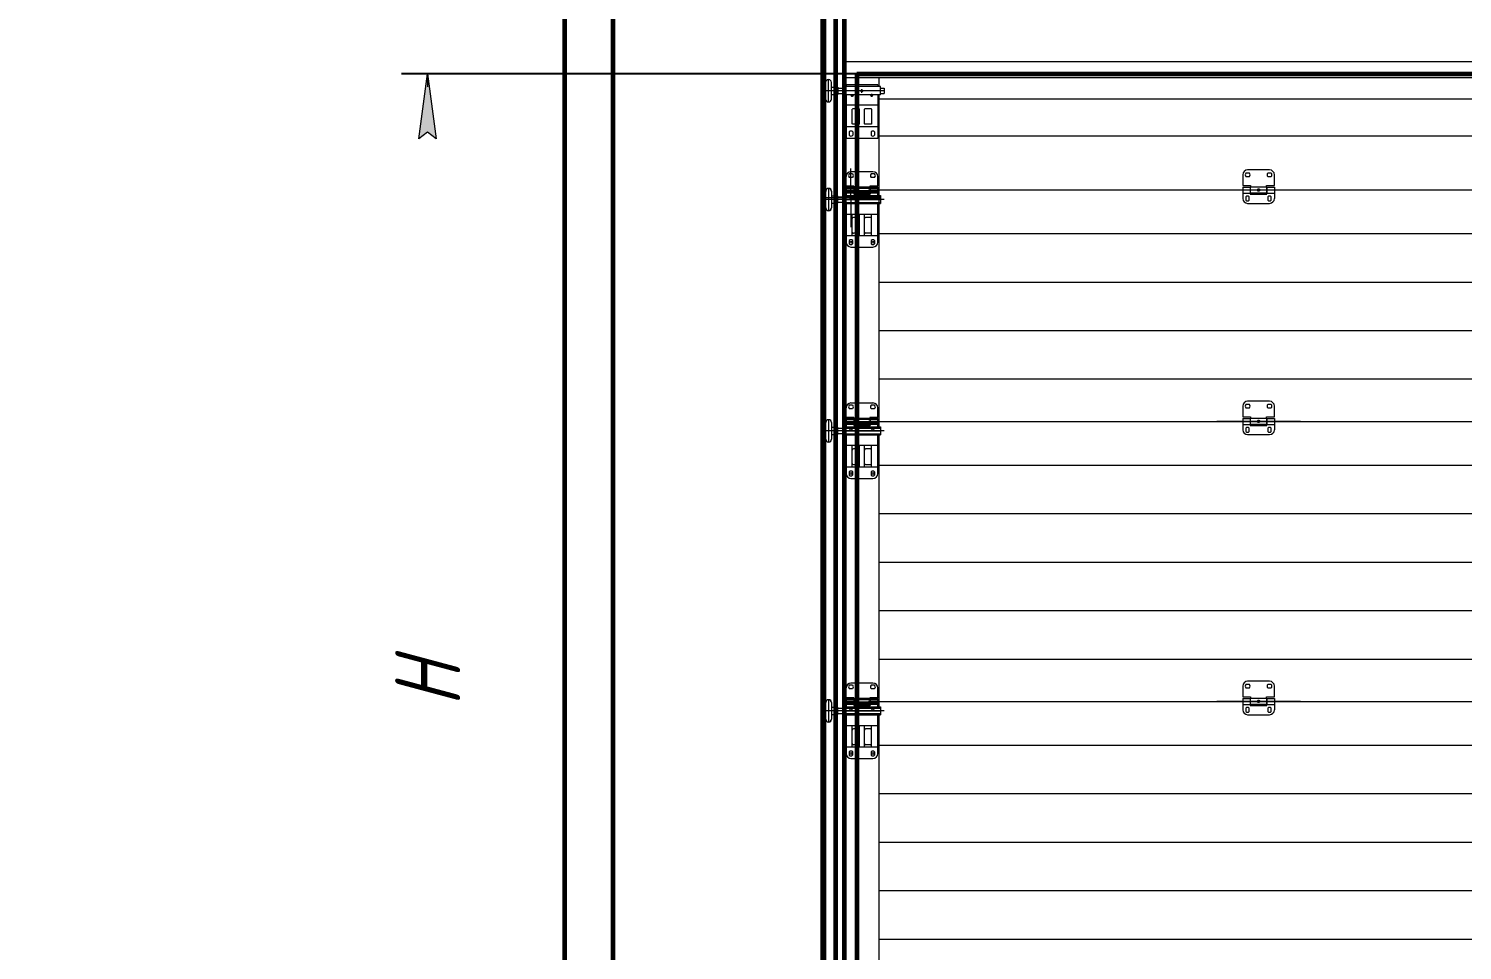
# Model space of a CAD drawing. Header units: millimetres. Extents: x 0 to 1680, y 0 to 594.
# Drawn here: x 0 to 110.4, y 412 to 482.9 of the extents above; entities that cross this region are included whole.
import ezdxf

# ---------------------------------------------------------------- set-up
doc = ezdxf.new("R2010")
doc.units = ezdxf.units.MM
for name, pattern in [('K5LT_AXLED', [19.5, 15, -1.5, 1.5, -1.5]), ('K5LT_BASIC', [0]), ('K5LT_THIN', [0]), ('K5LT_THIN_INCLUDED_TO_HATCHING', [0])]:
    doc.linetypes.add(name, pattern=pattern)
doc.layers.add('Системный слой', color=7, linetype='Continuous')
doc.styles.add('KDIMTEXTSTYLE', font='GOST_AU.SHX', dxfattribs={"width": 0.96, "oblique": 15, "height": 5})
doc.dimstyles.new('KDIMSTYLE (0.03)', dxfattribs={"dimtxt": 5, "dimasz": 1, "dimexe": 2, "dimexo": 0, "dimgap": 1, "dimtad": 1, "dimlfac": 40, "dimtxsty": 'KDIMTEXTSTYLE', "dimsah": 1, "dimcen": 0, "dimdle": 1, "dimadec": 0, "dimazin": 0, "dimtfac": 0.667, "dimtmove": 0, "dimatfit": 3, "dimfxl": 1, "dimtvp": 1, "dimtolj": 1, "dimtzin": 0, "dimarcsym": 0})

# ---------------------------------------------------------------- blocks, each defined once
blk = doc.blocks.new('KDIMARROW_01')
at = {"layer": 'Системный слой'}
blk.add_hatch(color=0, dxfattribs=at).paths.add_polyline_path([(0, 0), (-5, 0.66), (-4.5, 0), (-5, -0.66)])
at = {"layer": 'Системный слой', "color": 0, "linetype": 'K5LT_THIN', "lineweight": 18}
for p, q in [((-4.5, 0), (-5, 0.66)), ((-5, 0.66), (0, 0)), ((0, 0), (-5, -0.66)), ((-5, -0.66), (-4.5, 0)), ((0, 0), (-1, 0))]:
    blk.add_line(p, q, dxfattribs=at)
blk = doc.blocks.new('U31')
at = {"layer": 'Системный слой', "color": 30, "linetype": 'K5LT_AXLED', "lineweight": 18, "true_color": 0xff8000}
for q in [(63.32, 472.18), (61.05, 469.92), (65.59, 469.92), (63.32, 467.65)]:
    blk.add_line((63.32, 469.92), q, dxfattribs=at)
blk = doc.blocks.new('U499')
at = {"layer": 'Системный слой', "color": 7, "linetype": 'K5LT_THIN_INCLUDED_TO_HATCHING', "lineweight": 18}
for p, q in [((63.98, 449.19), (63.98, 450.84)), ((64.35, 449.19), (64.35, 450.84))]:
    blk.add_line(p, q, dxfattribs=at)
blk = doc.blocks.new('U500')
at = {"layer": 'Системный слой', "color": 7, "linetype": 'K5LT_THIN_INCLUDED_TO_HATCHING', "lineweight": 18}
for p, q in [((63.41, 449.19), (63.41, 450.84)), ((64.91, 449.19), (64.91, 450.84))]:
    blk.add_line(p, q, dxfattribs=at)
blk = doc.blocks.new('U498')
at = {"layer": 'Системный слой', "color": 7, "linetype": 'K5LT_THIN_INCLUDED_TO_HATCHING', "lineweight": 18}
for p, q in [((62.95, 453), (62.95, 453.75)), ((63.45, 453.95), (63.19, 453.95)), ((65.01, 454.12), (63.32, 454.12)), ((65.14, 453.95), (64.87, 453.95)), ((65.38, 453), (65.38, 453.75)), ((61.6, 452.84), (61.6, 451.11)), ((63.61, 452.7), (62.76, 452.7)), ((62.83, 452.67), (65.46, 452.67)), ((63.55, 453), (62.95, 453)), ((62.95, 452.93), (62.95, 452.28)), ((63.53, 452.93), (62.95, 452.93)), ((63.53, 452.84), (62.95, 452.84)), ((63.19, 453.69), (63.45, 453.69)), ((63.53, 452.93), (63.53, 452.38)), ((65.38, 452.84), (63.53, 452.84)), ((63.55, 452.84), (63.53, 452.84)), ((63.55, 453), (63.55, 452.46)), ((64.78, 452.93), (63.55, 452.93)), ((65.52, 452.7), (64.66, 452.7)), ((65.38, 453), (64.78, 453)), ((64.78, 453), (64.78, 452.46)), ((64.8, 452.84), (64.78, 452.84)), ((65.38, 452.93), (64.8, 452.93)), ((64.8, 452.93), (64.8, 452.38)), ((64.87, 453.69), (65.14, 453.69)), ((65.38, 452.28), (65.38, 452.93)), ((61.37, 452.61), (61.37, 451.34)), ((65.87, 451.97), (61.37, 451.97)), ((61.82, 452.61), (61.82, 451.34)), ((61.82, 452.26), (62.06, 452.26)), ((61.82, 451.69), (62.06, 451.69)), ((62.31, 452.26), (62.06, 452.26)), ((62.31, 451.69), (62.06, 451.69)), ((62.31, 451.69), (62.31, 452.26)), ((62.31, 452.18), (62.74, 452.18)), ((62.31, 451.77), (62.74, 451.77)), ((62.74, 452.28), (62.74, 451.67)), ((62.74, 452.28), (65.59, 452.28)), ((62.74, 452.19), (65.59, 452.19)), ((62.74, 451.97), (65.59, 451.97)), ((62.74, 451.76), (65.59, 451.76)), ((62.74, 451.67), (65.59, 451.67)), ((63.53, 452.56), (62.95, 452.56)), ((63.53, 452.46), (62.95, 452.46)), ((65.38, 451.67), (62.95, 451.67)), ((62.95, 451.67), (62.95, 448.69)), ((65.38, 452.56), (63.53, 452.56)), ((63.55, 452.56), (63.53, 452.56)), ((63.53, 452.38), (64.8, 452.38)), ((64.78, 452.46), (63.55, 452.46)), ((64.8, 452.56), (64.78, 452.56)), ((65.38, 452.46), (64.8, 452.46)), ((65.38, 448.69), (65.38, 451.67)), ((65.59, 452.28), (65.59, 451.67)), ((65.38, 450.84), (62.95, 450.84)), ((63.88, 450.6), (63.51, 450.6)), ((64.82, 450.6), (64.45, 450.6)), ((63.88, 449.37), (63.51, 449.37)), ((64.82, 449.37), (64.45, 449.37)), ((65.38, 449.19), (62.95, 449.19)), ((63.19, 448.83), (63.19, 448.56)), ((63.32, 448.32), (65.01, 448.32)), ((63.45, 448.83), (63.45, 448.56)), ((64.88, 448.83), (64.88, 448.56)), ((65.14, 448.83), (65.14, 448.56))]:
    blk.add_line(p, q, dxfattribs=at)
for centre in [(63.32, 452.11), (65.01, 452.11), (63.32, 448.69), (65.01, 448.69)]:
    blk.add_circle(centre, 0.0788, dxfattribs=at)
for centre, radius, start, end in [((63.32, 453.75), 0.375, 90, 180), ((63.32, 453.82), 0.187, 135.573, 224.427), ((63.32, 453.82), 0.187, 315.573, 44.427), ((65.01, 453.82), 0.187, 135.573, 224.427), ((65.01, 453.75), 0.375, 0, 90), ((65.01, 453.82), 0.187, 315.573, 44.427), ((61.6, 452.61), 0.225, 0, 180), ((61.6, 451.34), 0.225, 180, 0), ((61.6, 451.34), 0.225, 180, 0), ((63.51, 450.5), 0.0937, 90, 180), ((63.88, 450.5), 0.0938, 0, 90), ((64.45, 450.5), 0.0937, 90, 180), ((64.82, 450.5), 0.0938, 0, 90), ((63.51, 449.47), 0.0938, 180, 270), ((63.88, 449.47), 0.0938, 270, 0), ((64.45, 449.47), 0.0938, 180, 270), ((64.82, 449.47), 0.0938, 270, 0), ((63.32, 448.69), 0.375, 180, 270), ((63.32, 448.69), 0.188, 45.573, 134.427), ((63.32, 448.69), 0.187, 225.573, 314.427), ((65.01, 448.69), 0.188, 45.573, 134.427), ((65.01, 448.69), 0.187, 225.573, 314.427), ((65.01, 448.69), 0.375, 270, 0)]:
    blk.add_arc(centre, radius, start, end, dxfattribs=at)
at = {"layer": 'Системный слой'}
for name in ['U500', 'U499']:
    blk.add_blockref(name, (0, 0), dxfattribs=at)
blk = doc.blocks.new('U502')
at = {"layer": 'Системный слой', "color": 7, "linetype": 'K5LT_THIN_INCLUDED_TO_HATCHING', "lineweight": 18}
for p, q in [((63.98, 427.63), (63.98, 429.27)), ((64.35, 427.63), (64.35, 429.27))]:
    blk.add_line(p, q, dxfattribs=at)
blk = doc.blocks.new('U503')
at = {"layer": 'Системный слой', "color": 7, "linetype": 'K5LT_THIN_INCLUDED_TO_HATCHING', "lineweight": 18}
for p, q in [((63.41, 427.63), (63.41, 429.27)), ((64.91, 427.63), (64.91, 429.27))]:
    blk.add_line(p, q, dxfattribs=at)
blk = doc.blocks.new('U501')
at = {"layer": 'Системный слой', "color": 7, "linetype": 'K5LT_THIN_INCLUDED_TO_HATCHING', "lineweight": 18}
for p, q in [((62.95, 431.43), (62.95, 432.18)), ((63.45, 432.39), (63.19, 432.39)), ((63.19, 432.13), (63.45, 432.13)), ((65.01, 432.56), (63.32, 432.56)), ((65.14, 432.39), (64.87, 432.39)), ((64.87, 432.13), (65.14, 432.13)), ((65.38, 431.43), (65.38, 432.18)), ((61.37, 431.05), (61.37, 429.77)), ((61.6, 431.27), (61.6, 429.55)), ((61.82, 431.05), (61.82, 429.77)), ((61.82, 430.69), (62.06, 430.69)), ((62.31, 430.69), (62.06, 430.69)), ((62.31, 430.13), (62.31, 430.69)), ((62.31, 430.62), (62.74, 430.62)), ((62.74, 430.72), (62.74, 430.1)), ((62.74, 430.72), (65.59, 430.72)), ((62.74, 430.63), (65.59, 430.63)), ((63.61, 431.13), (62.76, 431.13)), ((62.83, 431.11), (65.46, 431.11)), ((63.55, 431.43), (62.95, 431.43)), ((62.95, 431.37), (62.95, 430.72)), ((63.53, 431.37), (62.95, 431.37)), ((63.53, 431.27), (62.95, 431.27)), ((63.53, 430.99), (62.95, 430.99)), ((63.53, 430.9), (62.95, 430.9)), ((63.53, 431.37), (63.53, 430.82)), ((65.38, 431.27), (63.53, 431.27)), ((63.55, 431.27), (63.53, 431.27)), ((65.38, 430.99), (63.53, 430.99)), ((63.55, 430.99), (63.53, 430.99)), ((63.53, 430.82), (64.8, 430.82)), ((63.55, 431.43), (63.55, 430.9)), ((64.78, 431.37), (63.55, 431.37)), ((64.78, 430.9), (63.55, 430.9)), ((65.52, 431.13), (64.66, 431.13)), ((65.38, 431.43), (64.78, 431.43)), ((64.78, 431.43), (64.78, 430.9)), ((64.8, 431.27), (64.78, 431.27)), ((64.8, 430.99), (64.78, 430.99)), ((65.38, 431.37), (64.8, 431.37)), ((64.8, 431.37), (64.8, 430.82)), ((65.38, 430.9), (64.8, 430.9)), ((65.38, 430.72), (65.38, 431.37)), ((65.59, 430.72), (65.59, 430.1)), ((65.87, 430.41), (61.37, 430.41)), ((61.82, 430.13), (62.06, 430.13)), ((62.31, 430.13), (62.06, 430.13)), ((62.31, 430.21), (62.74, 430.21)), ((62.74, 430.41), (65.59, 430.41)), ((62.74, 430.2), (65.59, 430.2)), ((62.74, 430.1), (65.59, 430.1)), ((65.38, 430.1), (62.95, 430.1)), ((62.95, 430.1), (62.95, 427.13)), ((65.38, 427.13), (65.38, 430.1)), ((65.38, 429.27), (62.95, 429.27)), ((63.88, 429.03), (63.51, 429.03)), ((64.82, 429.03), (64.45, 429.03)), ((65.38, 427.63), (62.95, 427.63)), ((63.19, 427.26), (63.19, 427)), ((63.45, 427.26), (63.45, 427)), ((63.88, 427.81), (63.51, 427.81)), ((64.82, 427.81), (64.45, 427.81)), ((64.88, 427.26), (64.88, 427)), ((65.14, 427.26), (65.14, 427)), ((63.32, 426.76), (65.01, 426.76))]:
    blk.add_line(p, q, dxfattribs=at)
for centre in [(63.32, 430.54), (65.01, 430.54), (63.32, 427.13), (65.01, 427.13)]:
    blk.add_circle(centre, 0.0788, dxfattribs=at)
for centre, radius, start, end in [((63.32, 432.18), 0.375, 90, 180), ((63.32, 432.26), 0.187, 135.573, 224.427), ((63.32, 432.26), 0.187, 315.573, 44.427), ((65.01, 432.26), 0.187, 135.573, 224.427), ((65.01, 432.18), 0.375, 0, 90), ((65.01, 432.26), 0.187, 315.573, 44.427), ((61.6, 431.05), 0.225, 0, 180), ((61.6, 429.77), 0.225, 180, 0), ((61.6, 429.77), 0.225, 180, 0), ((63.51, 428.94), 0.0937, 90, 180), ((63.88, 428.94), 0.0938, 0, 90), ((64.45, 428.94), 0.0937, 90, 180), ((64.82, 428.94), 0.0938, 0, 90), ((63.32, 427.13), 0.188, 45.573, 134.427), ((63.51, 427.9), 0.0938, 180, 270), ((63.88, 427.9), 0.0938, 270, 0), ((64.45, 427.9), 0.0938, 180, 270), ((64.82, 427.9), 0.0938, 270, 0), ((65.01, 427.13), 0.188, 45.573, 134.427), ((63.32, 427.13), 0.375, 180, 270), ((63.32, 427.13), 0.187, 225.573, 314.427), ((65.01, 427.13), 0.187, 225.573, 314.427), ((65.01, 427.13), 0.375, 270, 0)]:
    blk.add_arc(centre, radius, start, end, dxfattribs=at)
at = {"layer": 'Системный слой'}
for name in ['U503', 'U502']:
    blk.add_blockref(name, (0, 0), dxfattribs=at)
blk = doc.blocks.new('U508')
at = {"layer": 'Системный слой', "color": 7, "linetype": 'K5LT_THIN_INCLUDED_TO_HATCHING', "lineweight": 18}
for p, q in [((63.98, 467), (63.98, 468.65)), ((64.35, 467), (64.35, 468.65))]:
    blk.add_line(p, q, dxfattribs=at)
blk = doc.blocks.new('U509')
at = {"layer": 'Системный слой', "color": 7, "linetype": 'K5LT_THIN_INCLUDED_TO_HATCHING', "lineweight": 18}
for p, q in [((63.41, 467), (63.41, 468.65)), ((64.91, 467), (64.91, 468.65))]:
    blk.add_line(p, q, dxfattribs=at)
blk = doc.blocks.new('U507')
at = {"layer": 'Системный слой', "color": 7, "linetype": 'K5LT_THIN_INCLUDED_TO_HATCHING', "lineweight": 18}
for p, q in [((62.95, 470.81), (62.95, 471.56)), ((63.45, 471.77), (63.19, 471.77)), ((63.19, 471.5), (63.45, 471.5)), ((65.01, 471.93), (63.32, 471.93)), ((65.14, 471.77), (64.87, 471.77)), ((64.87, 471.5), (65.14, 471.5)), ((65.38, 470.81), (65.38, 471.56)), ((61.37, 470.42), (61.37, 469.15)), ((61.6, 470.65), (61.6, 468.92)), ((61.82, 470.42), (61.82, 469.15)), ((63.61, 470.51), (62.76, 470.51)), ((62.83, 470.48), (65.46, 470.48)), ((63.55, 470.81), (62.95, 470.81)), ((62.95, 470.74), (62.95, 470.1)), ((63.53, 470.74), (62.95, 470.74)), ((63.53, 470.65), (62.95, 470.65)), ((63.53, 470.37), (62.95, 470.37)), ((63.53, 470.74), (63.53, 470.2)), ((65.38, 470.65), (63.53, 470.65)), ((63.55, 470.65), (63.53, 470.65)), ((65.38, 470.37), (63.53, 470.37)), ((63.55, 470.37), (63.53, 470.37)), ((63.55, 470.81), (63.55, 470.27)), ((64.78, 470.74), (63.55, 470.74)), ((65.52, 470.51), (64.66, 470.51)), ((65.38, 470.81), (64.78, 470.81)), ((64.78, 470.81), (64.78, 470.27)), ((64.8, 470.65), (64.78, 470.65)), ((64.8, 470.37), (64.78, 470.37)), ((65.38, 470.74), (64.8, 470.74)), ((64.8, 470.74), (64.8, 470.2)), ((65.38, 470.1), (65.38, 470.74)), ((65.87, 469.79), (61.37, 469.79)), ((61.82, 470.07), (62.06, 470.07)), ((61.82, 469.51), (62.06, 469.51)), ((62.31, 470.07), (62.06, 470.07)), ((62.31, 469.51), (62.06, 469.51)), ((62.31, 469.51), (62.31, 470.07)), ((62.31, 469.99), (62.74, 469.99)), ((62.31, 469.58), (62.74, 469.58)), ((62.74, 470.1), (62.74, 469.48)), ((62.74, 470.1), (65.59, 470.1)), ((62.74, 470), (65.59, 470)), ((62.74, 469.79), (65.59, 469.79)), ((62.74, 469.57), (65.59, 469.57)), ((62.74, 469.48), (65.59, 469.48)), ((63.53, 470.27), (62.95, 470.27)), ((65.38, 469.48), (62.95, 469.48)), ((62.95, 469.48), (62.95, 466.51)), ((63.53, 470.2), (64.8, 470.2)), ((64.78, 470.27), (63.55, 470.27)), ((65.38, 470.27), (64.8, 470.27)), ((65.38, 466.51), (65.38, 469.48)), ((65.59, 470.1), (65.59, 469.48)), ((65.38, 468.65), (62.95, 468.65)), ((63.88, 468.41), (63.51, 468.41)), ((64.82, 468.41), (64.45, 468.41)), ((65.38, 467), (62.95, 467)), ((63.88, 467.19), (63.51, 467.19)), ((64.82, 467.19), (64.45, 467.19)), ((63.19, 466.64), (63.19, 466.37)), ((63.32, 466.13), (65.01, 466.13)), ((63.45, 466.64), (63.45, 466.37)), ((64.88, 466.64), (64.88, 466.37)), ((65.14, 466.64), (65.14, 466.37))]:
    blk.add_line(p, q, dxfattribs=at)
for centre in [(63.32, 469.92), (65.01, 469.92), (63.32, 466.51), (65.01, 466.51)]:
    blk.add_circle(centre, 0.0788, dxfattribs=at)
for centre, radius, start, end in [((63.32, 471.56), 0.375, 90, 180), ((63.32, 471.63), 0.187, 135.573, 224.427), ((63.32, 471.63), 0.187, 315.573, 44.427), ((65.01, 471.63), 0.187, 135.573, 224.427), ((65.01, 471.56), 0.375, 0, 90), ((65.01, 471.63), 0.187, 315.573, 44.427), ((61.6, 470.42), 0.225, 0, 180), ((61.6, 469.15), 0.225, 180, 0), ((61.6, 469.15), 0.225, 180, 0), ((63.51, 468.32), 0.0937, 90, 180), ((63.88, 468.32), 0.0938, 0, 90), ((64.45, 468.32), 0.0937, 90, 180), ((64.82, 468.32), 0.0938, 0, 90), ((63.51, 467.28), 0.0938, 180, 270), ((63.88, 467.28), 0.0938, 270, 0), ((64.45, 467.28), 0.0938, 180, 270), ((64.82, 467.28), 0.0938, 270, 0), ((63.32, 466.51), 0.375, 180, 270), ((63.32, 466.51), 0.188, 45.573, 134.427), ((63.32, 466.51), 0.187, 225.573, 314.427), ((65.01, 466.51), 0.188, 45.573, 134.427), ((65.01, 466.51), 0.187, 225.573, 314.427), ((65.01, 466.51), 0.375, 270, 0)]:
    blk.add_arc(centre, radius, start, end, dxfattribs=at)
at = {"layer": 'Системный слой'}
for name in ['U509', 'U508']:
    blk.add_blockref(name, (0, 0), dxfattribs=at)

msp = doc.modelspace()

# ---------------------------------------------------------------- linework, layer by layer
at = {"layer": 'Системный слой', "color": 5, "linetype": 'K5LT_BASIC', "lineweight": 60, "true_color": 0x0000ff}
for p, q in [((41.27074, 576.26284), (41.27074, 381.97534)), ((45.02074, 385.72534), (45.02074, 572.51284)), ((61.14574, 389.93578), (61.14574, 565.95034)), ((61.22074, 565.95034), (61.22074, 389.93578)), ((62.15824, 390.02559), (62.15824, 565.95034)), ((62.83324, 390.02559), (62.83324, 565.95034)), ((63.77074, 479.47534), (157.52074, 479.47534)), ((63.77074, 479.47534), (63.77074, 385.72534))]:
    msp.add_line(p, q, dxfattribs=at)
at = {"layer": 'Системный слой', "color": 7, "linetype": 'K5LT_THIN_INCLUDED_TO_HATCHING', "lineweight": 18}
for p, q in [((62.83324, 480.41287), (74.28772, 480.41284)), ((62.83324, 480.41287), (62.83324, 452.28396)), ((74.28772, 480.41284), (140.41086, 480.41284)), ((62.83324, 479.17534), (74.28772, 479.17534)), ((65.49682, 478.48786), (65.49682, 479.17534)), ((74.28772, 479.17534), (140.41086, 479.17534)), ((61.37074, 477.53145), (61.37074, 478.80645)), ((65.87074, 478.16895), (61.37074, 478.16895)), ((61.59574, 477.30645), (61.59574, 479.03145)), ((61.82074, 477.53145), (61.82074, 478.80645)), ((61.82074, 478.4502), (62.15824, 478.4502)), ((62.30824, 478.4502), (62.15824, 478.4502)), ((62.30824, 478.4502), (62.30824, 477.8877)), ((62.30824, 478.3752), (62.73949, 478.3752)), ((65.58949, 478.48786), (62.73949, 478.48786)), ((62.73949, 477.85004), (62.73949, 478.48786)), ((62.94574, 478.61879), (62.94574, 478.48786)), ((65.38324, 478.61879), (62.94574, 478.61879)), ((64.16449, 478.00347), (64.16449, 478.29962)), ((65.38324, 478.61879), (65.38324, 478.48786)), ((65.58949, 477.85004), (65.58949, 478.48786)), ((65.58949, 478.3752), (65.87074, 478.3752)), ((65.87074, 478.3752), (65.87074, 477.9627)), ((61.82074, 477.8877), (62.15824, 477.8877)), ((62.30824, 477.8877), (62.15824, 477.8877)), ((62.30824, 477.9627), (62.73949, 477.9627)), ((65.58949, 477.85004), (62.73949, 477.85004)), ((62.94574, 477.85004), (62.94574, 474.49379)), ((65.38324, 477.04415), (62.94574, 477.04415)), ((65.38324, 477.04415), (62.94574, 477.04415)), ((63.41449, 477.70384), (63.41449, 477.91546)), ((64.91449, 477.68955), (64.91449, 477.93169)), ((65.38324, 477.85004), (65.38324, 474.49379)), ((155.82411, 477.50733), (65.48661, 477.50733)), ((65.49682, 452.28396), (65.49682, 477.85004)), ((65.58949, 477.9627), (65.87074, 477.9627)), ((63.45199, 476.78257), (63.41449, 476.74507)), ((63.41449, 475.62775), (63.41449, 476.74507)), ((63.93949, 476.78257), (63.45199, 476.78257)), ((63.97699, 476.74507), (63.93949, 476.78257)), ((63.97699, 475.62775), (63.97699, 476.74507)), ((64.38949, 476.78257), (64.35199, 476.74507)), ((64.35199, 475.62775), (64.35199, 476.74507)), ((64.87699, 476.78257), (64.38949, 476.78257)), ((64.91449, 476.74507), (64.87699, 476.78257)), ((64.91449, 475.62775), (64.91449, 476.74507)), ((65.38324, 475.37932), (62.94574, 475.37932)), ((63.18949, 475.00269), (63.18949, 474.73489)), ((63.45199, 475.59025), (63.41449, 475.62775)), ((63.93949, 475.59025), (63.45199, 475.59025)), ((63.45199, 475.00269), (63.45199, 474.73489)), ((63.97699, 475.62775), (63.93949, 475.59025)), ((64.38949, 475.59025), (64.35199, 475.62775)), ((64.87699, 475.59025), (64.38949, 475.59025)), ((64.91449, 475.62775), (64.87699, 475.59025)), ((64.87699, 475.00269), (64.87699, 474.73489)), ((65.13949, 475.00269), (65.13949, 474.73489)), ((65.38324, 474.49379), (62.94574, 474.49379)), ((155.82411, 474.67608), (65.48661, 474.67608)), ((62.83324, 473.22771), (62.83324, 465.70616)), ((93.48949, 471.69396), (93.48949, 470.86896)), ((93.99839, 471.82521), (93.73059, 471.82521)), ((93.73059, 471.56271), (93.99839, 471.56271)), ((95.55199, 472.06896), (93.86449, 472.06896)), ((95.68589, 471.82521), (95.41809, 471.82521)), ((95.41809, 471.56271), (95.68589, 471.56271)), ((95.92699, 470.86896), (95.92699, 471.69396)), ((61.37074, 470.42459), (61.37074, 469.14959)), ((61.59574, 470.64959), (61.59574, 468.92459)), ((61.82074, 470.42459), (61.82074, 469.14959)), ((155.86234, 470.50896), (65.52484, 470.50896)), ((93.48949, 470.86896), (94.08949, 470.86896)), ((93.48949, 470.74334), (93.48949, 470.27459)), ((93.48949, 470.74334), (94.07074, 470.74334)), ((94.07074, 470.74334), (94.07074, 470.27459)), ((94.08949, 470.64021), (94.07074, 470.64021)), ((94.08949, 470.37771), (94.07074, 470.37771)), ((94.08949, 470.86896), (94.08949, 470.74896)), ((94.08949, 470.26896), (94.08949, 470.74896)), ((95.32699, 470.74896), (94.08949, 470.74896)), ((95.32699, 470.86896), (95.92699, 470.86896)), ((95.32699, 470.74896), (95.32699, 470.86896)), ((95.32699, 470.74896), (95.32699, 470.26896)), ((95.34574, 470.64021), (95.32699, 470.64021)), ((95.34574, 470.37771), (95.32699, 470.37771)), ((95.34574, 470.74334), (95.92699, 470.74334)), ((95.34574, 470.74334), (95.34574, 470.27459)), ((95.92699, 470.74334), (95.92699, 470.27459)), ((65.87074, 469.78709), (61.37074, 469.78709)), ((61.82074, 470.06834), (62.06449, 470.06834)), ((61.82074, 469.50584), (62.06449, 469.50584)), ((62.30824, 470.06834), (62.06449, 470.06834)), ((62.30824, 469.50584), (62.06449, 469.50584)), ((62.30824, 469.50584), (62.30824, 470.06834)), ((62.30824, 469.99334), (62.73949, 469.99334)), ((62.30824, 469.58084), (62.73949, 469.58084)), ((93.48949, 470.27459), (94.07074, 470.27459)), ((93.48949, 470.27459), (93.48949, 469.87146)), ((93.73324, 470.00536), (93.73324, 469.73756)), ((93.86449, 469.49646), (95.55199, 469.49646)), ((93.99574, 469.73756), (93.99574, 470.00536)), ((94.07074, 470.27459), (94.07074, 470.20896)), ((94.07074, 470.20896), (95.34574, 470.20896)), ((95.32699, 470.26896), (94.08949, 470.26896)), ((95.34574, 470.27459), (95.92699, 470.27459)), ((95.34574, 470.20896), (95.34574, 470.27459)), ((95.42074, 470.00536), (95.42074, 469.73756)), ((95.68324, 469.73756), (95.68324, 470.00536)), ((95.92699, 470.27459), (95.92699, 469.87146)), ((155.82411, 467.13858), (65.48661, 467.13858)), ((155.82411, 463.40733), (65.48661, 463.40733)), ((155.82411, 459.67608), (65.48661, 459.67608)), ((155.82411, 455.94483), (65.48661, 455.94483)), ((155.82411, 455.94483), (65.48661, 455.94483)), ((93.48949, 453.88146), (93.48949, 453.05646)), ((93.99839, 454.01271), (93.73059, 454.01271)), ((93.73059, 453.75021), (93.99839, 453.75021)), ((95.55199, 454.25646), (93.86449, 454.25646)), ((95.68589, 454.01271), (95.41809, 454.01271)), ((95.41809, 453.75021), (95.68589, 453.75021)), ((95.92699, 453.05646), (95.92699, 453.88146)), ((62.83324, 452.69646), (155.83216, 452.69646)), ((93.48949, 453.05646), (94.08949, 453.05646)), ((93.48949, 452.93084), (93.48949, 452.46209)), ((93.48949, 452.93084), (94.07074, 452.93084)), ((94.07074, 452.93084), (94.07074, 452.46209)), ((94.08949, 452.82771), (94.07074, 452.82771)), ((94.08949, 453.05646), (94.08949, 452.93646)), ((94.08949, 452.45646), (94.08949, 452.93646)), ((95.32699, 452.93646), (94.08949, 452.93646)), ((95.32699, 453.05646), (95.92699, 453.05646)), ((95.32699, 452.93646), (95.32699, 453.05646)), ((95.32699, 452.93646), (95.32699, 452.45646)), ((95.34574, 452.82771), (95.32699, 452.82771)), ((95.34574, 452.93084), (95.92699, 452.93084)), ((95.34574, 452.93084), (95.34574, 452.46209)), ((95.92699, 452.93084), (95.92699, 452.46209)), ((62.83324, 451.66521), (62.83324, 444.14366)), ((65.49682, 430.72146), (65.49682, 451.66521)), ((93.48949, 452.46209), (94.07074, 452.46209)), ((93.48949, 452.46209), (93.48949, 452.05896)), ((93.73324, 452.19286), (93.73324, 451.92506)), ((93.86449, 451.68396), (95.55199, 451.68396)), ((93.99574, 451.92506), (93.99574, 452.19286)), ((94.08949, 452.56521), (94.07074, 452.56521)), ((94.07074, 452.46209), (94.07074, 452.39646)), ((94.07074, 452.39646), (95.34574, 452.39646)), ((95.32699, 452.45646), (94.08949, 452.45646)), ((95.34574, 452.56521), (95.32699, 452.56521)), ((95.34574, 452.46209), (95.92699, 452.46209)), ((95.34574, 452.39646), (95.34574, 452.46209)), ((95.42074, 452.19286), (95.42074, 451.92506)), ((95.68324, 451.92506), (95.68324, 452.19286)), ((95.92699, 452.46209), (95.92699, 452.05896)), ((155.82411, 449.30733), (65.48661, 449.30733)), ((155.82411, 445.57608), (65.48661, 445.57608)), ((62.83324, 444.14366), (62.83324, 394.53396)), ((155.82411, 441.84483), (65.48661, 441.84483)), ((155.82411, 438.11358), (65.48661, 438.11358)), ((155.82411, 434.38233), (65.48661, 434.38233)), ((93.48949, 432.31896), (93.48949, 431.49396)), ((93.99839, 432.45021), (93.73059, 432.45021)), ((93.73059, 432.18771), (93.99839, 432.18771)), ((95.55199, 432.69396), (93.86449, 432.69396)), ((95.68589, 432.45021), (95.41809, 432.45021)), ((95.41809, 432.18771), (95.68589, 432.18771)), ((95.92699, 431.49396), (95.92699, 432.31896)), ((61.37074, 431.04959), (61.37074, 429.77459)), ((61.59574, 431.27459), (61.59574, 429.54959)), ((61.82074, 431.04959), (61.82074, 429.77459)), ((61.82074, 430.69334), (62.06449, 430.69334)), ((62.30824, 430.69334), (62.06449, 430.69334)), ((62.30824, 430.13084), (62.30824, 430.69334)), ((62.30824, 430.61834), (62.73949, 430.61834)), ((65.49682, 431.13396), (155.83216, 431.13396)), ((93.48949, 431.49396), (94.08949, 431.49396)), ((93.48949, 431.36834), (93.48949, 430.89959)), ((93.48949, 431.36834), (94.07074, 431.36834)), ((93.48949, 430.89959), (94.07074, 430.89959)), ((93.48949, 430.89959), (93.48949, 430.49646)), ((93.73324, 430.63036), (93.73324, 430.36256)), ((93.99574, 430.36256), (93.99574, 430.63036)), ((94.07074, 431.36834), (94.07074, 430.89959)), ((94.08949, 431.26521), (94.07074, 431.26521)), ((94.08949, 431.00271), (94.07074, 431.00271)), ((94.07074, 430.89959), (94.07074, 430.83396)), ((94.07074, 430.83396), (95.34574, 430.83396)), ((94.08949, 431.49396), (94.08949, 431.37396)), ((94.08949, 430.89396), (94.08949, 431.37396)), ((95.32699, 431.37396), (94.08949, 431.37396)), ((95.32699, 430.89396), (94.08949, 430.89396)), ((95.32699, 431.49396), (95.92699, 431.49396)), ((95.32699, 431.37396), (95.32699, 431.49396)), ((95.32699, 431.37396), (95.32699, 430.89396)), ((95.34574, 431.26521), (95.32699, 431.26521)), ((95.34574, 431.00271), (95.32699, 431.00271)), ((95.34574, 431.36834), (95.92699, 431.36834)), ((95.34574, 431.36834), (95.34574, 430.89959)), ((95.34574, 430.89959), (95.92699, 430.89959)), ((95.34574, 430.83396), (95.34574, 430.89959)), ((95.42074, 430.63036), (95.42074, 430.36256)), ((95.68324, 430.36256), (95.68324, 430.63036)), ((95.92699, 431.36834), (95.92699, 430.89959)), ((95.92699, 430.89959), (95.92699, 430.49646)), ((65.87074, 430.41209), (61.37074, 430.41209)), ((61.82074, 430.13084), (62.06449, 430.13084)), ((62.30824, 430.13084), (62.06449, 430.13084)), ((62.30824, 430.20584), (62.73949, 430.20584)), ((65.49682, 409.15903), (65.49682, 430.10271)), ((93.86449, 430.12146), (95.55199, 430.12146)), ((155.82411, 427.7449), (65.48661, 427.7449)), ((155.82411, 424.01365), (65.48661, 424.01365)), ((155.82411, 420.2824), (65.48661, 420.2824)), ((155.82411, 416.55115), (65.48661, 416.55115)), ((155.82411, 412.8199), (65.48661, 412.8199))]:
    msp.add_line(p, q, dxfattribs=at)
at = {"layer": 'Системный слой', "color": 30, "linetype": 'K5LT_AXLED', "lineweight": 18, "true_color": 0xff8000}
for p, q in [((97.92699, 470.50896), (91.48949, 470.50896)), ((97.92699, 452.69646), (91.48949, 452.69646)), ((97.92699, 431.13396), (91.48949, 431.13396))]:
    msp.add_line(p, q, dxfattribs=at)
at = {"layer": 'Системный слой', "color": 7, "linetype": 'K5LT_THIN_INCLUDED_TO_HATCHING', "lineweight": 18}
for centre, radius in [((64.16449, 478.16895), 0.075), ((63.32074, 469.91834), 0.07875), ((65.00824, 469.91834), 0.07875)]:
    msp.add_circle(centre, radius, dxfattribs=at)
for centre, radius, start, end in [((61.59574, 478.80645), 0.225, 0, 180), ((61.59574, 478.80645), 0.225, 0, 180), ((61.59574, 477.53145), 0.225, 180, 0), ((63.41449, 477.85004), 0.09375, 180, 0), ((64.91449, 477.85004), 0.09375, 180, 0), ((63.32074, 474.86879), 0.1875, 45.572996, 134.427004), ((63.32074, 474.86879), 0.1875, 225.572996, 314.427004), ((65.00824, 474.86879), 0.1875, 45.572996, 134.427004), ((65.00824, 474.86879), 0.1875, 225.572996, 314.427004), ((93.86449, 471.69396), 0.375, 90, 180), ((93.86449, 471.69396), 0.1875, 135.572996, 224.427004), ((93.86449, 471.69396), 0.1875, 315.572996, 44.427004), ((95.55199, 471.69396), 0.1875, 135.572996, 224.427004), ((95.55199, 471.69396), 0.375, 0, 90), ((95.55199, 471.69396), 0.1875, 315.572996, 44.427004), ((61.59574, 470.42459), 0.225, 0, 180), ((94.76532, 470.52336), 0.13208, 179.9945205, 186.2571), ((94.65106, 470.52336), 0.13218, 353.7452877, 0.00325), ((93.86449, 469.87146), 0.375, 180, 270), ((93.86449, 469.87146), 0.1875, 45.572996, 134.427004), ((93.86449, 469.87146), 0.1875, 225.572996, 314.427004), ((95.55199, 469.87146), 0.1875, 45.572996, 134.427004), ((95.55199, 469.87146), 0.1875, 225.572996, 314.427004), ((95.55199, 469.87146), 0.375, 270, 0), ((61.59574, 469.14959), 0.225, 180, 0), ((61.59574, 469.14959), 0.225, 180, 0), ((93.86449, 453.88146), 0.375, 90, 180), ((93.86449, 453.88146), 0.1875, 135.572996, 224.427004), ((93.86449, 453.88146), 0.1875, 315.572996, 44.427004), ((95.55199, 453.88146), 0.1875, 135.572996, 224.427004), ((95.55199, 453.88146), 0.375, 0, 90), ((95.55199, 453.88146), 0.1875, 315.572996, 44.427004), ((94.76532, 452.71086), 0.13208, 179.9945205, 186.2571), ((94.65106, 452.71086), 0.13218, 353.7452877, 0.00325), ((93.86449, 452.05896), 0.375, 180, 270), ((93.86449, 452.05896), 0.1875, 45.572996, 134.427004), ((93.86449, 452.05896), 0.1875, 225.572996, 314.427004), ((95.55199, 452.05896), 0.1875, 45.572996, 134.427004), ((95.55199, 452.05896), 0.1875, 225.572996, 314.427004), ((95.55199, 452.05896), 0.375, 270, 0), ((93.86449, 432.31896), 0.375, 90, 180), ((93.86449, 432.31896), 0.1875, 135.572996, 224.427004), ((93.86449, 432.31896), 0.1875, 315.572996, 44.427004), ((95.55199, 432.31896), 0.1875, 135.572996, 224.427004), ((95.55199, 432.31896), 0.375, 0, 90), ((95.55199, 432.31896), 0.1875, 315.572996, 44.427004), ((61.59574, 431.04959), 0.225, 0, 180), ((93.86449, 430.49646), 0.1875, 45.572996, 134.427004), ((94.76532, 431.14836), 0.13208, 179.9945205, 186.2571), ((94.65106, 431.14836), 0.13218, 353.7452877, 0.00325), ((95.55199, 430.49646), 0.1875, 45.572996, 134.427004), ((61.59574, 429.77459), 0.225, 180, 0), ((61.59574, 429.77459), 0.225, 180, 0), ((93.86449, 430.49646), 0.375, 180, 270), ((93.86449, 430.49646), 0.1875, 225.572996, 314.427004), ((95.55199, 430.49646), 0.1875, 225.572996, 314.427004), ((95.55199, 430.49646), 0.375, 270, 0)]:
    msp.add_arc(centre, radius, start, end, dxfattribs=at)
for points, knots in [([(94.63324, 470.52337), (94.63324, 470.52738), (94.63359, 470.53509), (94.63511, 470.54633), (94.63753, 470.55699), (94.64092, 470.5673), (94.64528, 470.57711), (94.65063, 470.58627), (94.65693, 470.5946), (94.66407, 470.60187), (94.67189, 470.60792), (94.68017, 470.61266), (94.68872, 470.61606), (94.69809, 470.61835), (94.70463, 470.61891), (94.70824, 470.61891)], [0, 0, 0, 0, 1.230121901, 2.369148208, 3.519341976, 4.687524954, 5.879750739, 7.099505216, 8.34457177, 9.604863969, 10.864693168, 12.110513291, 13.333266637, 14.530048244, 16, 16, 16, 16]), ([(94.63329, 470.51987), (94.63336, 470.52149), (94.63374, 470.52558), (94.63518, 470.53206), (94.63794, 470.53917), (94.64185, 470.54599), (94.64692, 470.55241), (94.65316, 470.55831), (94.6605, 470.56355), (94.6688, 470.56797), (94.67784, 470.57147), (94.68736, 470.57399), (94.69753, 470.57559), (94.70454, 470.57596), (94.70824, 470.57596)], [0, 0, 0, 0, 0.783355119, 1.982808731, 3.19371922, 4.423805749, 5.679875179, 6.965793344, 8.279227021, 9.609464211, 10.941699513, 12.260295955, 13.55505442, 15, 15, 15, 15]), ([(94.78245, 470.50896), (94.78189, 470.50383), (94.78039, 470.49505), (94.77701, 470.48305), (94.77304, 470.4728), (94.76808, 470.46309), (94.76215, 470.45412), (94.75532, 470.44611), (94.74775, 470.43927), (94.73962, 470.43375), (94.73114, 470.42962), (94.72247, 470.42685), (94.71371, 470.42541), (94.70495, 470.42525), (94.69624, 470.42637), (94.68764, 470.42876), (94.67922, 470.43246), (94.67109, 470.4375), (94.66339, 470.4439), (94.6563, 470.45158), (94.65002, 470.46039), (94.6447, 470.47007), (94.64039, 470.48037), (94.63711, 470.49106), (94.6351, 470.50065), (94.63428, 470.50666), (94.63403, 470.50896)], [0, 0, 0, 0, 1.476118182, 2.554303915, 3.652665802, 4.775726359, 5.924019311, 7.091213287, 8.264333496, 9.428885314, 10.575331375, 11.701906967, 12.812739069, 13.914771778, 15.01587021, 16.123924698, 17.24609697, 18.387352842, 19.54776848, 20.719945977, 21.890191193, 23.044313645, 24.166390626, 25.262776004, 26.337462562, 27, 27, 27, 27]), ([(94.78245, 470.50896), (94.7821, 470.507), (94.78103, 470.50259), (94.77842, 470.49586), (94.77447, 470.48891), (94.76935, 470.48233), (94.76307, 470.47626), (94.75569, 470.47085), (94.74736, 470.46627), (94.73829, 470.46263), (94.72873, 470.46002), (94.71891, 470.45844), (94.70899, 470.45786), (94.69909, 470.45829), (94.68933, 470.4597), (94.67981, 470.46211), (94.67071, 470.46554), (94.66222, 470.46996), (94.65459, 470.47528), (94.64801, 470.48136), (94.64261, 470.48802), (94.63844, 470.49507), (94.63559, 470.50209), (94.63442, 470.50677), (94.63403, 470.50896)], [0, 0, 0, 0, 0.856358699, 1.943725244, 3.048601893, 4.176980065, 5.332187216, 6.511824152, 7.706182392, 8.901386279, 10.085971933, 11.255785608, 12.413868338, 13.567325526, 14.724471115, 15.892621338, 17.075456651, 18.269883153, 19.465200477, 20.647311138, 21.805478909, 22.936354349, 24.042916948, 25, 25, 25, 25]), ([(94.70824, 470.61891), (94.71112, 470.61891), (94.71691, 470.61851), (94.72552, 470.61673), (94.734, 470.61371), (94.74225, 470.60941), (94.75014, 470.6038), (94.75747, 470.59691), (94.76406, 470.58887), (94.76974, 470.57986), (94.77446, 470.57007), (94.77817, 470.55971), (94.78087, 470.54895), (94.78276, 470.53684), (94.78324, 470.52823), (94.78324, 470.52337)], [0, 0, 0, 0, 1.174542162, 2.357893109, 3.555399008, 4.775356472, 6.015740117, 7.27324701, 8.525768499, 9.766521184, 10.983438914, 12.181623795, 13.354528575, 14.507924032, 16, 16, 16, 16]), ([(94.70824, 470.57596), (94.7115, 470.57596), (94.71806, 470.57565), (94.72777, 470.57426), (94.73724, 470.5719), (94.74631, 470.56858), (94.75473, 470.5643), (94.76227, 470.55916), (94.76874, 470.55329), (94.77406, 470.54684), (94.77817, 470.53994), (94.78109, 470.53275), (94.78268, 470.52602), (94.78311, 470.5217), (94.78319, 470.51987)], [0, 0, 0, 0, 1.275430422, 2.560242922, 3.859471721, 5.178867568, 6.509764478, 7.830982907, 9.136772106, 10.415447523, 11.673976924, 12.905708029, 14.117632822, 15, 15, 15, 15]), ([(94.63324, 452.71087), (94.63324, 452.71488), (94.63359, 452.72259), (94.63511, 452.73383), (94.63753, 452.74449), (94.64092, 452.7548), (94.64528, 452.76461), (94.65063, 452.77377), (94.65693, 452.7821), (94.66407, 452.78937), (94.67189, 452.79542), (94.68017, 452.80016), (94.68872, 452.80356), (94.69809, 452.80585), (94.70463, 452.80641), (94.70824, 452.80641)], [0, 0, 0, 0, 1.230121901, 2.369148208, 3.519341976, 4.687524954, 5.879750739, 7.099505216, 8.34457177, 9.604863969, 10.864693168, 12.110513291, 13.333266637, 14.530048244, 16, 16, 16, 16]), ([(94.63329, 452.70737), (94.63336, 452.70899), (94.63374, 452.71308), (94.63518, 452.71956), (94.63794, 452.72667), (94.64185, 452.73349), (94.64692, 452.73991), (94.65316, 452.74581), (94.6605, 452.75105), (94.6688, 452.75547), (94.67784, 452.75897), (94.68736, 452.76149), (94.69753, 452.76309), (94.70454, 452.76346), (94.70824, 452.76346)], [0, 0, 0, 0, 0.783355119, 1.982808731, 3.19371922, 4.423805749, 5.679875179, 6.965793344, 8.279227021, 9.609464211, 10.941699513, 12.260295955, 13.55505442, 15, 15, 15, 15]), ([(94.78245, 452.69646), (94.78189, 452.69133), (94.78039, 452.68255), (94.77701, 452.67055), (94.77304, 452.6603), (94.76808, 452.65059), (94.76215, 452.64162), (94.75532, 452.63361), (94.74775, 452.62677), (94.73962, 452.62125), (94.73114, 452.61712), (94.72247, 452.61435), (94.71371, 452.61291), (94.70495, 452.61275), (94.69624, 452.61387), (94.68764, 452.61626), (94.67922, 452.61996), (94.67109, 452.625), (94.66339, 452.6314), (94.6563, 452.63908), (94.65002, 452.64789), (94.6447, 452.65757), (94.64039, 452.66787), (94.63711, 452.67856), (94.6351, 452.68815), (94.63428, 452.69416), (94.63403, 452.69646)], [0, 0, 0, 0, 1.476118182, 2.554303915, 3.652665802, 4.775726359, 5.924019311, 7.091213287, 8.264333496, 9.428885314, 10.575331375, 11.701906967, 12.812739069, 13.914771778, 15.01587021, 16.123924698, 17.24609697, 18.387352842, 19.54776848, 20.719945977, 21.890191193, 23.044313645, 24.166390626, 25.262776004, 26.337462562, 27, 27, 27, 27]), ([(94.78245, 452.69646), (94.7821, 452.6945), (94.78103, 452.69009), (94.77842, 452.68336), (94.77447, 452.67641), (94.76935, 452.66983), (94.76307, 452.66376), (94.75569, 452.65835), (94.74736, 452.65377), (94.73829, 452.65013), (94.72873, 452.64752), (94.71891, 452.64594), (94.70899, 452.64536), (94.69909, 452.64579), (94.68933, 452.6472), (94.67981, 452.64961), (94.67071, 452.65304), (94.66222, 452.65746), (94.65459, 452.66278), (94.64801, 452.66886), (94.64261, 452.67552), (94.63844, 452.68257), (94.63559, 452.68959), (94.63442, 452.69427), (94.63403, 452.69646)], [0, 0, 0, 0, 0.856358699, 1.943725244, 3.048601893, 4.176980065, 5.332187216, 6.511824152, 7.706182392, 8.901386279, 10.085971933, 11.255785608, 12.413868338, 13.567325526, 14.724471115, 15.892621338, 17.075456651, 18.269883153, 19.465200477, 20.647311138, 21.805478909, 22.936354349, 24.042916948, 25, 25, 25, 25]), ([(94.70824, 452.80641), (94.71112, 452.80641), (94.71691, 452.80601), (94.72552, 452.80423), (94.734, 452.80121), (94.74225, 452.79691), (94.75014, 452.7913), (94.75747, 452.78441), (94.76406, 452.77637), (94.76974, 452.76736), (94.77446, 452.75757), (94.77817, 452.74721), (94.78087, 452.73645), (94.78276, 452.72434), (94.78324, 452.71573), (94.78324, 452.71087)], [0, 0, 0, 0, 1.174542162, 2.357893109, 3.555399008, 4.775356472, 6.015740117, 7.27324701, 8.525768499, 9.766521184, 10.983438914, 12.181623795, 13.354528575, 14.507924032, 16, 16, 16, 16]), ([(94.70824, 452.76346), (94.7115, 452.76346), (94.71806, 452.76315), (94.72777, 452.76176), (94.73724, 452.7594), (94.74631, 452.75608), (94.75473, 452.7518), (94.76227, 452.74666), (94.76874, 452.74079), (94.77406, 452.73434), (94.77817, 452.72744), (94.78109, 452.72025), (94.78268, 452.71352), (94.78311, 452.7092), (94.78319, 452.70737)], [0, 0, 0, 0, 1.275430422, 2.560242922, 3.859471721, 5.178867568, 6.509764478, 7.830982907, 9.136772106, 10.415447523, 11.673976924, 12.905708029, 14.117632822, 15, 15, 15, 15]), ([(94.63324, 431.14837), (94.63324, 431.15238), (94.63359, 431.16009), (94.63511, 431.17133), (94.63753, 431.18199), (94.64092, 431.1923), (94.64528, 431.20211), (94.65063, 431.21127), (94.65693, 431.2196), (94.66407, 431.22687), (94.67189, 431.23292), (94.68017, 431.23766), (94.68872, 431.24106), (94.69809, 431.24335), (94.70463, 431.24391), (94.70824, 431.24391)], [0, 0, 0, 0, 1.230121901, 2.369148208, 3.519341976, 4.687524954, 5.879750739, 7.099505216, 8.34457177, 9.604863969, 10.864693168, 12.110513291, 13.333266637, 14.530048244, 16, 16, 16, 16]), ([(94.63329, 431.14487), (94.63336, 431.14649), (94.63374, 431.15058), (94.63518, 431.15706), (94.63794, 431.16417), (94.64185, 431.17099), (94.64692, 431.17741), (94.65316, 431.18331), (94.6605, 431.18855), (94.6688, 431.19297), (94.67784, 431.19647), (94.68736, 431.19899), (94.69753, 431.20059), (94.70454, 431.20096), (94.70824, 431.20096)], [0, 0, 0, 0, 0.783355119, 1.982808731, 3.19371922, 4.423805749, 5.679875179, 6.965793344, 8.279227021, 9.609464211, 10.941699513, 12.260295955, 13.55505442, 15, 15, 15, 15]), ([(94.78245, 431.13396), (94.78189, 431.12883), (94.78039, 431.12005), (94.77701, 431.10805), (94.77304, 431.0978), (94.76808, 431.08809), (94.76215, 431.07912), (94.75532, 431.07111), (94.74775, 431.06427), (94.73962, 431.05875), (94.73114, 431.05462), (94.72247, 431.05185), (94.71371, 431.05041), (94.70495, 431.05025), (94.69624, 431.05137), (94.68764, 431.05376), (94.67922, 431.05746), (94.67109, 431.0625), (94.66339, 431.0689), (94.6563, 431.07658), (94.65002, 431.08539), (94.6447, 431.09507), (94.64039, 431.10537), (94.63711, 431.11606), (94.6351, 431.12565), (94.63428, 431.13166), (94.63403, 431.13396)], [0, 0, 0, 0, 1.476118182, 2.554303915, 3.652665802, 4.775726359, 5.924019311, 7.091213287, 8.264333496, 9.428885314, 10.575331375, 11.701906967, 12.812739069, 13.914771778, 15.01587021, 16.123924698, 17.24609697, 18.387352842, 19.54776848, 20.719945977, 21.890191193, 23.044313645, 24.166390626, 25.262776004, 26.337462562, 27, 27, 27, 27]), ([(94.78245, 431.13396), (94.7821, 431.132), (94.78103, 431.12759), (94.77842, 431.12086), (94.77447, 431.11391), (94.76935, 431.10733), (94.76307, 431.10126), (94.75569, 431.09585), (94.74736, 431.09127), (94.73829, 431.08763), (94.72873, 431.08502), (94.71891, 431.08344), (94.70899, 431.08286), (94.69909, 431.08329), (94.68933, 431.0847), (94.67981, 431.08711), (94.67071, 431.09054), (94.66222, 431.09496), (94.65459, 431.10028), (94.64801, 431.10636), (94.64261, 431.11302), (94.63844, 431.12007), (94.63559, 431.12709), (94.63442, 431.13177), (94.63403, 431.13396)], [0, 0, 0, 0, 0.856358699, 1.943725244, 3.048601893, 4.176980065, 5.332187216, 6.511824152, 7.706182392, 8.901386279, 10.085971933, 11.255785608, 12.413868338, 13.567325526, 14.724471115, 15.892621338, 17.075456651, 18.269883153, 19.465200477, 20.647311138, 21.805478909, 22.936354349, 24.042916948, 25, 25, 25, 25]), ([(94.70824, 431.24391), (94.71112, 431.24391), (94.71691, 431.24351), (94.72552, 431.24173), (94.734, 431.23871), (94.74225, 431.23441), (94.75014, 431.2288), (94.75747, 431.22191), (94.76406, 431.21387), (94.76974, 431.20486), (94.77446, 431.19507), (94.77817, 431.18471), (94.78087, 431.17395), (94.78276, 431.16184), (94.78324, 431.15323), (94.78324, 431.14837)], [0, 0, 0, 0, 1.174542162, 2.357893109, 3.555399008, 4.775356472, 6.015740117, 7.27324701, 8.525768499, 9.766521184, 10.983438914, 12.181623795, 13.354528575, 14.507924032, 16, 16, 16, 16]), ([(94.70824, 431.20096), (94.7115, 431.20096), (94.71806, 431.20065), (94.72777, 431.19926), (94.73724, 431.1969), (94.74631, 431.19358), (94.75473, 431.1893), (94.76227, 431.18416), (94.76874, 431.17829), (94.77406, 431.17184), (94.77817, 431.16494), (94.78109, 431.15775), (94.78268, 431.15102), (94.78311, 431.1467), (94.78319, 431.14487)], [0, 0, 0, 0, 1.275430422, 2.560242922, 3.859471721, 5.178867568, 6.509764478, 7.830982907, 9.136772106, 10.415447523, 11.673976924, 12.905708029, 14.117632822, 15, 15, 15, 15])]:
    msp.add_open_spline(points, degree=3, knots=knots, dxfattribs=at)

# ---------------------------------------------------------------- block references
at = {"layer": 'Системный слой'}
for name in ['U31', 'U507', 'U498', 'U501']:
    msp.add_blockref(name, (0, 0), dxfattribs=at)

# ---------------------------------------------------------------- dimensions: what is measured, and where the dimension line sits
at = {"layer": 'Системный слой', "color": 7}
msp.add_linear_dim(base=(30.71663, 479.47534), p1=(63.77074, 385.72534), p2=(63.77074, 479.47534), angle=90, location=(30.71663, 432.47534), text='\\H5.0;\\W0.965;\\Q15;\\H5.0;\\W0.965;\\Q15;\\Q15;H', dimstyle='KDIMSTYLE (0.03)', override={"dimexo": 0, "dimblk1": 'KDIMARROW_01', "dimblk2": 'KDIMARROW_01', "dimse1": 0, "dimse2": 0, "dimclrt": 7, "dimtolj": 1}, dxfattribs=at).render()

doc.saveas('drawing.dxf')
